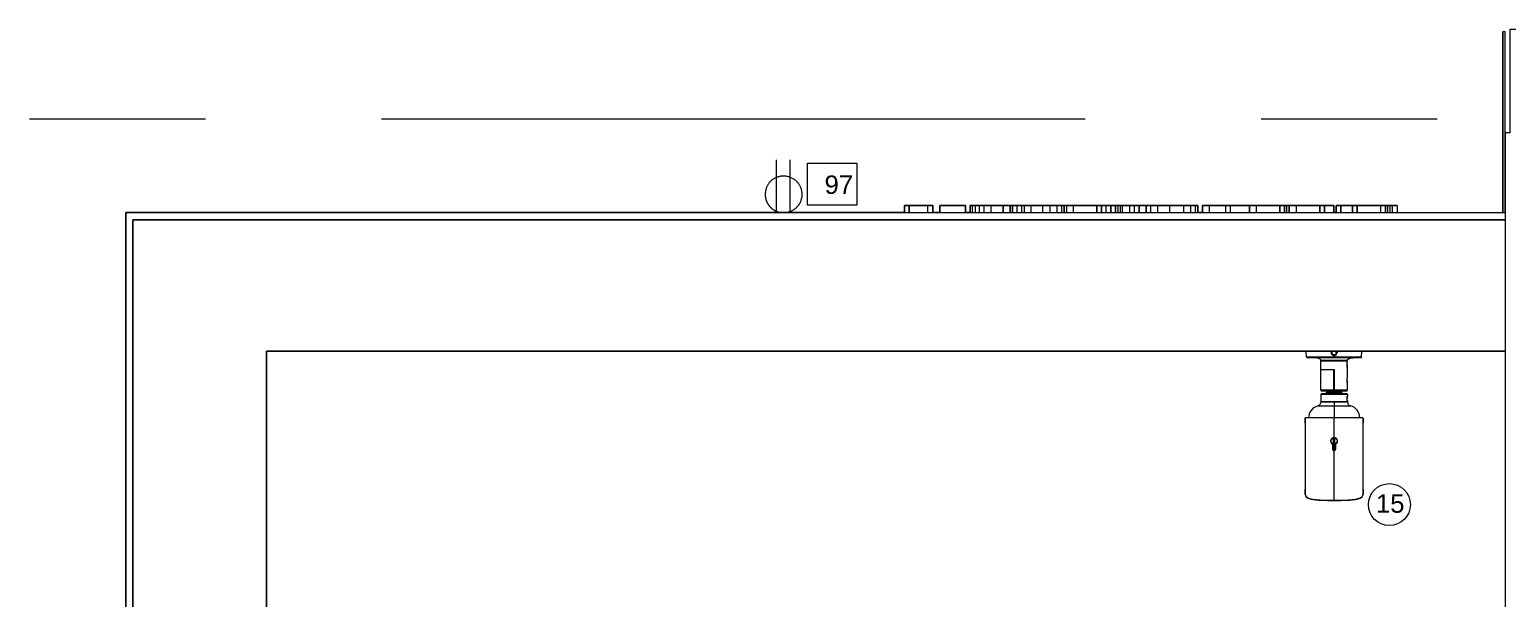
# Model space of a CAD drawing. Header units: inches. Extents: x 0.9 to 36.3, y 0.7 to 23.3.
# Drawn here: x 21.809 to 22.859, y 8.892 to 9.296 of the extents above; entities that cross this region are included whole.
import ezdxf

# ---------------------------------------------------------------- set-up
doc = ezdxf.new("R2010")
doc.units = ezdxf.units.IN
for name, color, linetype, lineweight in [('CCTV', 253, 'Continuous', 0), ('Numbering CCTV', 253, 'Continuous', 0), ('Numbering receptecles', 170, 'Continuous', 0), ('Receptacles', 170, 'Continuous', 0)]:
    doc.layers.add(name, color=color, linetype=linetype, lineweight=lineweight)
doc.layers.add('PDF_Geometry', color=7, linetype='Continuous', lineweight=9, true_color=0x777777)
doc.styles.get("Standard").update_dxf_attribs({"font": 'arial.ttf'})

msp = doc.modelspace()

# ---------------------------------------------------------------- linework, layer by layer
at = {"layer": 'CCTV', "linetype": 'ByBlock'}
for p, q in [((22.7338, 9.0678), (22.7161, 9.0678)), ((22.7163, 9.0638), (22.7161, 9.0678)), ((22.7163, 9.068), (22.7555, 9.068)), ((22.7163, 9.0638), (22.7555, 9.0638)), ((22.7167, 9.0634), (22.7456, 9.0634)), ((22.7219, 9.0634), (22.7221, 9.0634)), ((22.722, 9.0634), (22.722, 9.0634)), ((22.7221, 9.0634), (22.7223, 9.0634)), ((22.7223, 9.0634), (22.7227, 9.0634)), ((22.7226, 9.0634), (22.7226, 9.0634)), ((22.7227, 9.0634), (22.7232, 9.0634)), ((22.7235, 9.0634), (22.7235, 9.0634)), ((22.7245, 9.0634), (22.7245, 9.0634)), ((22.7255, 9.0634), (22.7254, 9.0634)), ((22.7454, 9.0613), (22.7265, 9.0613)), ((22.7266, 9.0612), (22.7452, 9.0612)), ((22.7273, 9.0611), (22.7266, 9.0612)), ((22.7266, 9.0611), (22.7452, 9.0611)), ((22.7338, 9.068), (22.7338, 9.0668)), ((22.7342, 9.068), (22.7342, 9.0668)), ((22.7344, 9.068), (22.7344, 9.0668)), ((22.735, 9.0656), (22.7368, 9.0656)), ((22.7374, 9.0668), (22.7374, 9.068)), ((22.7376, 9.0668), (22.7376, 9.068)), ((22.738, 9.068), (22.738, 9.0668)), ((22.7557, 9.0678), (22.738, 9.0678)), ((22.7445, 9.0611), (22.7452, 9.0612)), ((22.7551, 9.0635), (22.7456, 9.0634)), ((22.7478, 9.0634), (22.7475, 9.0634)), ((22.7478, 9.0634), (22.7481, 9.0634)), ((22.7481, 9.0634), (22.7486, 9.0634)), ((22.7486, 9.0634), (22.7492, 9.0634)), ((22.7492, 9.0634), (22.7496, 9.0634)), ((22.7496, 9.0634), (22.7498, 9.0634)), ((22.7555, 9.0638), (22.7557, 9.0678)), ((22.7453, 9.061), (22.7265, 9.061)), ((22.7265, 9.0549), (22.7265, 9.061)), ((22.7265, 9.0549), (22.736, 9.0549)), ((22.7355, 9.0546), (22.7265, 9.0546)), ((22.7265, 9.0404), (22.7265, 9.0546)), ((22.7266, 9.0548), (22.7359, 9.0548)), ((22.7355, 9.0547), (22.7266, 9.0547)), ((22.7359, 9.0547), (22.7277, 9.0547)), ((22.7277, 9.0547), (22.7277, 9.0547)), ((22.7359, 9.0543), (22.7358, 9.0543)), ((22.7358, 9.0415), (22.7358, 9.0543)), ((22.7359, 9.0548), (22.7359, 9.0398)), ((22.7359, 9.0543), (22.7359, 9.0398)), ((22.736, 9.0549), (22.736, 9.0404)), ((22.7452, 9.0588), (22.7452, 9.0588)), ((22.7452, 9.0582), (22.7452, 9.0582)), ((22.7452, 9.0575), (22.7452, 9.0582)), ((22.7453, 9.057), (22.7452, 9.0576)), ((22.7453, 9.06), (22.7453, 9.061)), ((22.7453, 9.06), (22.7453, 9.0599)), ((22.7453, 9.0599), (22.7453, 9.0599)), ((22.7453, 9.0594), (22.7453, 9.0594)), ((22.7453, 9.0566), (22.7453, 9.057)), ((22.7453, 9.057), (22.7453, 9.057)), ((22.7453, 9.0564), (22.7453, 9.0566)), ((22.7454, 9.0564), (22.7453, 9.0564)), ((22.7453, 9.0564), (22.7453, 9.0564)), ((22.7453, 9.0564), (22.7453, 9.0564)), ((22.7453, 9.0564), (22.7453, 9.0564)), ((22.7454, 9.049), (22.7454, 9.0564)), ((22.7265, 9.0404), (22.7359, 9.0404)), ((22.7358, 9.0404), (22.7358, 9.0415)), ((22.7359, 9.0404), (22.7454, 9.0404)), ((22.7452, 9.0479), (22.7452, 9.0479)), ((22.7452, 9.0472), (22.7452, 9.0472)), ((22.7452, 9.0466), (22.7452, 9.0472)), ((22.7453, 9.046), (22.7452, 9.0466)), ((22.7453, 9.0484), (22.7453, 9.0485)), ((22.7453, 9.0456), (22.7453, 9.046)), ((22.7453, 9.046), (22.7453, 9.046)), ((22.7454, 9.0455), (22.7453, 9.0456)), ((22.7453, 9.0455), (22.7453, 9.0455)), ((22.7453, 9.049), (22.7453, 9.049)), ((22.7454, 9.049), (22.7453, 9.049)), ((22.7454, 9.0404), (22.7454, 9.0455)), ((22.7454, 9.0455), (22.7454, 9.0455)), ((22.7454, 9.0455), (22.7454, 9.0455)), ((22.7454, 9.0455), (22.7454, 9.0455)), ((22.7454, 9.0372), (22.7265, 9.0372)), ((22.7265, 9.0372), (22.7265, 9.0321)), ((22.7265, 9.0321), (22.7454, 9.0321)), ((22.7265, 9.0319), (22.7454, 9.0319)), ((22.7452, 9.032), (22.7266, 9.032)), ((22.7266, 9.032), (22.7452, 9.032)), ((22.745, 9.0376), (22.7269, 9.0376)), ((22.7273, 9.0397), (22.7358, 9.0397)), ((22.7307, 9.0397), (22.7307, 9.0387)), ((22.7307, 9.0387), (22.7412, 9.0388)), ((22.7307, 9.0387), (22.7307, 9.0387)), ((22.7359, 9.0319), (22.7359, 9.0207)), ((22.736, 9.0397), (22.7446, 9.0397)), ((22.7412, 9.0397), (22.7412, 9.0388)), ((22.7452, 9.035), (22.7452, 9.035)), ((22.7452, 9.0344), (22.7452, 9.0344)), ((22.7452, 9.0338), (22.7452, 9.0344)), ((22.7453, 9.0332), (22.7452, 9.0338)), ((22.7453, 9.036), (22.7454, 9.0361)), ((22.7453, 9.0329), (22.7453, 9.0332)), ((22.7453, 9.0332), (22.7453, 9.0332)), ((22.7453, 9.0329), (22.7453, 9.0329)), ((22.7454, 9.0327), (22.7453, 9.0329)), ((22.7454, 9.0372), (22.7454, 9.0361)), ((22.7454, 9.0361), (22.7454, 9.0361)), ((22.7454, 9.0361), (22.7454, 9.0361)), ((22.7454, 9.0361), (22.7454, 9.0361)), ((22.7454, 9.0361), (22.7454, 9.0361)), ((22.7454, 9.0327), (22.7454, 9.0327)), ((22.7454, 9.0327), (22.7454, 9.0321)), ((22.7454, 9.0327), (22.7454, 9.0327)), ((22.7454, 9.0327), (22.7454, 9.0327)), ((22.7454, 9.0327), (22.7454, 9.0327)), ((22.7155, 8.9658), (22.7155, 9.0205)), ((22.7564, 9.0205), (22.7155, 9.0205)), ((22.7562, 9.0207), (22.7157, 9.0206)), ((22.7359, 9.0065), (22.7359, 9.0207)), ((22.7564, 9.0205), (22.7564, 8.9658)), ((22.7153, 9.0169), (22.7153, 8.9697)), ((22.7153, 9.0169), (22.7153, 9.0169)), ((22.7153, 9.0169), (22.7153, 9.0169)), ((22.7153, 9.0169), (22.7153, 9.0169)), ((22.7566, 9.0169), (22.7566, 9.0169)), ((22.7566, 9.0169), (22.7566, 9.0169)), ((22.7566, 8.9697), (22.7566, 9.0169)), ((22.7566, 9.0169), (22.7566, 9.0169)), ((22.7348, 9.0019), (22.7348, 8.9984)), ((22.7351, 9.0018), (22.7351, 8.9977)), ((22.7354, 9.0017), (22.7354, 8.9974)), ((22.7355, 8.9974), (22.7355, 9.0017)), ((22.7356, 9.0019), (22.7356, 9.0062)), ((22.7356, 9.0062), (22.7363, 9.0062)), ((22.7363, 9.0019), (22.7356, 9.0019)), ((22.7359, 8.9973), (22.7359, 9.0017)), ((22.7363, 9.0062), (22.7363, 9.0019)), ((22.7364, 9.0017), (22.7364, 8.9974)), ((22.7365, 8.9974), (22.7365, 9.0017)), ((22.7368, 8.9977), (22.7368, 9.0018)), ((22.7371, 8.9984), (22.7371, 9.0019)), ((22.736, 8.9619), (22.7359, 8.9973)), ((22.7153, 8.9697), (22.7153, 8.9697)), ((22.7153, 8.9697), (22.7153, 8.9697)), ((22.7153, 8.9681), (22.7153, 8.9682)), ((22.7566, 8.9697), (22.7566, 8.9697)), ((22.7566, 8.9697), (22.7566, 8.9697)), ((22.7566, 8.9682), (22.7566, 8.9681)), ((22.7154, 8.9662), (22.7155, 8.9658)), ((22.7155, 8.9658), (22.7154, 8.9662)), ((22.7154, 8.9662), (22.7154, 8.9662)), ((22.7155, 8.9658), (22.7155, 8.9658)), ((22.7565, 8.9662), (22.7564, 8.9658)), ((22.7565, 8.9662), (22.7564, 8.9658)), ((22.7564, 8.9658), (22.7564, 8.9658)), ((22.7565, 8.9662), (22.7565, 8.9662))]:
    msp.add_line(p, q, dxfattribs=at)
for points in [[(22.7232, 9.0634), (22.7237, 9.0634), (22.7239, 9.0634), (22.7242, 9.0634), (22.7245, 9.0634), (22.7249, 9.0634), (22.7252, 9.0634), (22.7254, 9.0634), (22.7256, 9.0634), (22.7258, 9.0634), (22.7259, 9.0634), (22.7261, 9.0634), (22.7261, 9.0634), (22.7262, 9.0634), (22.7262, 9.0634)], [(22.7456, 9.0634), (22.7456, 9.0634), (22.7456, 9.0634), (22.7457, 9.0634), (22.7458, 9.0634), (22.7459, 9.0634), (22.746, 9.0634), (22.7462, 9.0634), (22.7463, 9.0634), (22.7466, 9.0634), (22.7468, 9.0634), (22.7471, 9.0634), (22.7475, 9.0634)], [(22.7498, 9.0634), (22.75, 9.0634), (22.75, 9.0634), (22.75, 9.0634), (22.75, 9.0634)], [(22.7452, 9.0582), (22.7452, 9.0588), (22.7453, 9.0594), (22.7453, 9.0598), (22.7453, 9.0599)], [(22.7452, 9.0472), (22.7452, 9.0479), (22.7453, 9.0484), (22.7453, 9.0488), (22.7453, 9.049)], [(22.7452, 9.0344), (22.7452, 9.035), (22.7453, 9.0356), (22.7453, 9.036)], [(22.7155, 8.9658), (22.7159, 8.9648), (22.7174, 8.9636), (22.7196, 8.9629), (22.721, 8.9626), (22.7249, 8.9622), (22.7312, 8.9619), (22.736, 8.9619)], [(22.736, 8.9619), (22.7407, 8.9619), (22.747, 8.9622), (22.7509, 8.9626), (22.7523, 8.9629), (22.7545, 8.9636), (22.756, 8.9648), (22.7564, 8.9658)]]:
    msp.add_lwpolyline(points, dxfattribs=at)
msp.add_circle((22.7359, 9.0041), 0.00222, dxfattribs=at)
for centre, radius, start, end in [((22.7163, 9.0678), 0.000189, 90.0211, 183.0211), ((22.7167, 9.0638), 0.000377, 183.0301, 269.76), ((22.7218, 9.0636), 0.000187, 269.6601, 272.8541), ((22.7226, 8.83), 0.2334, 89.9868, 90.1332), ((22.7226, 8.6628), 0.4007, 89.8722, 89.9981), ((22.7232, 8.882), 0.1815, 89.5785, 89.8948), ((22.7258, 9.0586), 0.00486, 86.1961, 86.456), ((22.7263, 9.0636), 0.000189, 227.053, 268.562), ((22.7266, 9.0613), 0.000113, 183.4367, 266.6866), ((22.7266, 9.061), 0.000113, 90.0211, 180.0211), ((22.7359, 9.0668), 0.00207, 180.0211, 0.0211), ((22.7359, 9.0668), 0.00188, 180.029, 181.5116), ((22.7359, 9.0668), 0.0017, 180.0211, 0.0211), ((22.7359, 9.0668), 0.00188, 358.525, 0.0097), ((22.7452, 9.0613), 0.000113, 273.3553, 356.6055), ((22.7452, 9.061), 0.000113, 0.0211, 90.0211), ((22.7455, 9.0636), 0.000189, 271.4801, 312.9891), ((22.7501, 9.0636), 0.000187, 267.1854, 270.382), ((22.7551, 9.0638), 0.000377, 270.2822, 357.0121), ((22.7555, 9.0678), 0.000189, 357.0211, 90.0211), ((22.7266, 9.0549), 0.000113, 179.9737, 270.0379), ((22.7266, 9.0546), 0.000113, 90.0385, 179.9733), ((22.7276, 9.0546), 0.000189, 45.0211, 90.0211), ((22.7355, 9.0543), 0.000377, 0.0209, 90.0211), ((22.7439, 9.0602), 0.00153, 348.4132, 348.6356), ((22.7273, 9.0404), 0.000754, 180.021, 270.0167), ((22.7446, 9.0404), 0.000754, 270.0162, 0.0214), ((22.7269, 9.0372), 0.000377, 90.0211, 180.0211), ((22.7266, 9.0321), 0.000113, 180.0211, 270.0211), ((22.7266, 9.0318), 0.000113, 90.0349, 177.8504), ((22.7295, 9.0387), 0.00113, 270.0227, 0.0211), ((22.7358, 9.0398), 0.000113, 270.0211, 0.0214), ((22.736, 9.0398), 0.000113, 180.0213, 270.0212), ((22.7423, 9.0388), 0.00113, 180.0211, 270.0195), ((22.745, 9.0372), 0.000377, 0.0211, 90.0211), ((22.7547, 9.0344), 0.00947, 170.2615, 176.2133), ((22.7544, 9.0344), 0.00915, 176.3044, 180.0146), ((22.7452, 9.0321), 0.000113, 270.0211, 0.0211), ((22.7452, 9.0319), 0.000113, 2.184, 90.0094), ((22.7551, 9.0343), 0.0099, 169.5749, 170.3174), ((22.7556, 9.0346), 0.0104, 189.7575, 190.4505), ((22.7157, 9.0205), 0.000188, 90.0603, 180.0603), ((22.7157, 9.0205), 0.000188, 90.0258, 138.0687), ((22.7159, 9.0203), 0.000445, 159.9772, 161.2988), ((22.7263, 9.0206), 0.00856, 104.2373, 180.0211), ((22.7456, 9.0207), 0.00856, 0.0211, 75.8049), ((22.7562, 9.0205), 0.000188, 359.9818, 89.9818), ((22.7562, 9.0205), 0.000188, 40.1525, 90.0163), ((22.7391, 9.0185), 0.0175, 3.5574, 3.7931), ((22.7816, 9.0169), 0.0663, 179.155, 179.9715), ((22.6917, 9.0169), 0.0649, 0.059, 0.9139), ((22.7337, 9.0045), 0.000151, 100.3142, 239.7279), ((22.7336, 9.0041), 0.000151, 108.3142, 247.7279), ((22.7337, 9.0038), 0.000151, 116.3142, 255.7279), ((22.7338, 9.0048), 0.000151, 92.3142, 231.7279), ((22.7359, 9.0041), 0.00236, 173.4625, 174.5797), ((22.7359, 9.0041), 0.00236, 181.4625, 182.5797), ((22.7359, 9.0041), 0.00236, 189.4625, 190.5797), ((22.7337, 9.0035), 0.000151, 124.3142, 263.7279), ((22.7339, 9.0051), 0.000151, 84.3142, 223.7279), ((22.7359, 9.0041), 0.00236, 165.4625, 166.5797), ((22.7359, 9.0041), 0.00236, 197.4625, 198.5797), ((22.7338, 9.0032), 0.000151, 132.3142, 271.7279), ((22.7359, 9.0041), 0.00236, 157.4625, 158.5797), ((22.734, 9.0029), 0.000151, 140.3142, 279.7279), ((22.7359, 9.0041), 0.00236, 205.4625, 206.5797), ((22.734, 9.0053), 0.000151, 76.3142, 215.7279), ((22.7359, 9.0041), 0.00236, 149.4625, 150.5797), ((22.7359, 9.0041), 0.00236, 213.4625, 214.5797), ((22.7341, 9.0026), 0.000151, 148.3142, 287.7279), ((22.7342, 9.0056), 0.000151, 68.3142, 207.7279), ((22.7359, 9.0041), 0.00236, 141.4625, 142.5797), ((22.7343, 9.0024), 0.000151, 156.3142, 295.7279), ((22.7359, 9.0041), 0.00236, 221.4625, 222.5797), ((22.7345, 9.0058), 0.000151, 60.3142, 199.7279), ((22.7359, 9.0041), 0.00236, 133.4625, 134.5797), ((22.7359, 9.0041), 0.00236, 229.4625, 230.5797), ((22.7346, 9.0022), 0.000151, 164.3142, 303.7279), ((22.7359, 9.0041), 0.00236, 125.4625, 126.5797), ((22.7347, 9.006), 0.000151, 52.3142, 191.7279), ((22.7359, 9.0041), 0.00236, 237.4625, 238.5797), ((22.7349, 9.002), 0.000151, 172.3142, 311.7279), ((22.7359, 9.0041), 0.00236, 117.4625, 118.5797), ((22.7359, 8.9984), 0.00113, 180.0211, 0.0211), ((22.735, 9.0062), 0.000151, 44.3142, 183.7279), ((22.7359, 9.0041), 0.00236, 245.4625, 246.5797), ((22.7352, 9.0019), 0.000151, 180.3142, 319.7279), ((22.7359, 9.0041), 0.00236, 109.4625, 110.5797), ((22.7353, 9.0063), 0.000151, 36.3142, 175.7279), ((22.7359, 9.0041), 0.00236, 253.4625, 254.5797), ((22.7355, 9.0018), 0.000151, 188.3142, 327.7279), ((22.7359, 9.0041), 0.00236, 101.4625, 102.5797), ((22.7356, 9.0063), 0.000151, 28.3142, 167.7279), ((22.7359, 9.0041), 0.00236, 261.4625, 262.5797), ((22.7358, 9.0018), 0.000151, 196.3142, 335.7279), ((22.7359, 9.0064), 0.000151, 20.3142, 159.7279), ((22.7359, 9.0041), 0.00236, 93.4625, 94.5797), ((22.7359, 9.0041), 0.00236, 269.4625, 270.5797), ((22.7361, 9.0018), 0.000151, 204.3142, 343.7279), ((22.7363, 9.0063), 0.000151, 12.3142, 151.7279), ((22.7359, 9.0041), 0.00236, 85.4625, 86.5797), ((22.7364, 9.0018), 0.000151, 212.3142, 351.7279), ((22.7359, 9.0041), 0.00236, 277.4625, 278.5797), ((22.7359, 9.0041), 0.00236, 77.4625, 78.5797), ((22.7366, 9.0063), 0.000151, 4.3142, 143.7279), ((22.7367, 9.0019), 0.000151, 220.3142, 359.7279), ((22.7359, 9.0041), 0.00236, 285.4625, 286.5797), ((22.7359, 9.0041), 0.00236, 69.4625, 70.5797), ((22.7369, 9.0062), 0.000151, 356.3142, 135.7279), ((22.737, 9.002), 0.000151, 228.3142, 7.7279), ((22.7359, 9.0041), 0.00236, 293.4625, 294.5797), ((22.7359, 9.0041), 0.00236, 61.4625, 62.5797), ((22.7372, 9.006), 0.000151, 348.3142, 127.7279), ((22.7373, 9.0022), 0.000151, 236.3142, 15.7279), ((22.7359, 9.0041), 0.00236, 301.4625, 302.5797), ((22.7359, 9.0041), 0.00236, 53.4625, 54.5797), ((22.7374, 9.0058), 0.000151, 340.3142, 119.7279), ((22.7359, 9.0041), 0.00236, 309.4625, 310.5797), ((22.7375, 9.0024), 0.000151, 244.3142, 23.7279), ((22.7359, 9.0041), 0.00236, 45.4625, 46.5797), ((22.7377, 9.0056), 0.000151, 332.3142, 111.7279), ((22.7378, 9.0026), 0.000151, 252.3142, 31.7279), ((22.7359, 9.0041), 0.00236, 317.4625, 318.5797), ((22.7359, 9.0041), 0.00236, 37.4625, 38.5797), ((22.7379, 9.0053), 0.000151, 324.3142, 103.7279), ((22.7379, 9.0029), 0.000151, 260.3142, 39.7279), ((22.7359, 9.0041), 0.00236, 325.4625, 326.5797), ((22.7359, 9.0041), 0.00236, 29.4625, 30.5797), ((22.738, 9.0051), 0.000151, 316.3142, 95.7279), ((22.7359, 9.0041), 0.00236, 21.4625, 22.5797), ((22.7381, 9.0048), 0.000151, 308.3142, 87.7279), ((22.7381, 9.0032), 0.000151, 268.3142, 47.7279), ((22.7359, 9.0041), 0.00236, 333.4625, 334.5797), ((22.7359, 9.0041), 0.00236, 13.4625, 14.5797), ((22.7382, 9.0045), 0.000151, 300.3142, 79.7279), ((22.7382, 9.0035), 0.000151, 276.3142, 55.7279), ((22.7359, 9.0041), 0.00236, 341.4625, 342.5797), ((22.7359, 9.0041), 0.00236, 5.4625, 6.5797), ((22.7382, 9.0041), 0.000151, 292.3142, 71.7279), ((22.7359, 9.0041), 0.00236, 357.4625, 358.5797), ((22.7382, 9.0038), 0.000151, 284.3142, 63.7279), ((22.7359, 9.0041), 0.00236, 349.4625, 350.5797), ((22.7763, 8.9697), 0.061, 179.9773, 181.4174), ((22.6925, 8.9697), 0.0641, 358.6598, 0.0288), ((22.7167, 8.9665), 0.00132, 190.914, 191.9024), ((22.7182, 8.9664), 0.00275, 191.9391, 192.7171), ((22.7182, 8.9664), 0.00269, 192.714, 194.4166), ((22.7538, 8.9664), 0.00264, 342.8927, 347.3521), ((22.7537, 8.9664), 0.00273, 347.3348, 348.0964), ((22.7552, 8.9665), 0.00132, 348.1401, 349.1398)]:
    msp.add_arc(centre, radius, start, end, dxfattribs=at)
for points, knots in [([(22.7265, 9.0613), (22.7265, 9.0614), (22.7265, 9.0616), (22.7264, 9.0619), (22.7262, 9.0621), (22.726, 9.0624), (22.7256, 9.0626), (22.725, 9.0628), (22.7245, 9.063), (22.7236, 9.0631), (22.7225, 9.0633), (22.7211, 9.0634), (22.7197, 9.0634), (22.7182, 9.0634), (22.7172, 9.0634), (22.7167, 9.0634)], [0, 0, 0, 0, 0.031043, 0.058459, 0.083906, 0.108701, 0.159168, 0.212963, 0.270104, 0.330093, 0.456292, 0.587989, 0.723294, 0.860882, 1, 1, 1, 1]), ([(22.722, 9.0634), (22.722, 9.0634), (22.7219, 9.0634), (22.7218, 9.0634), (22.7218, 9.0634), (22.7218, 9.0634)], [0, 0, 0, 0, 0.712683, 0.907562, 1, 1, 1, 1]), ([(22.7218, 9.0634), (22.7218, 9.0634), (22.7218, 9.0634), (22.7218, 9.0634), (22.7218, 9.0634)], [0, 0, 0, 0, 0.623351, 1, 1, 1, 1]), ([(22.7218, 9.0634), (22.7218, 9.0634), (22.7218, 9.0634), (22.7218, 9.0634), (22.7218, 9.0634)], [0, 0, 0, 0, 0.217591, 1, 1, 1, 1]), ([(22.7218, 9.0634), (22.7219, 9.0634), (22.7222, 9.0634), (22.7229, 9.0634), (22.7238, 9.0634), (22.7248, 9.0633), (22.7254, 9.0633), (22.7258, 9.0633), (22.7261, 9.0633), (22.7262, 9.0634), (22.7262, 9.0634)], [0, 0, 0, 0, 0.063952, 0.177823, 0.499091, 0.669538, 0.820554, 0.935146, 0.974189, 1, 1, 1, 1]), ([(22.7254, 9.0634), (22.7254, 9.0634), (22.7251, 9.0634), (22.7248, 9.0634), (22.7245, 9.0634)], [0, 0, 0, 0, 0.22824, 1, 1, 1, 1]), ([(22.7261, 9.0634), (22.726, 9.0634), (22.7258, 9.0634), (22.7256, 9.0634), (22.7255, 9.0634)], [0, 0, 0, 0, 0.195328, 1, 1, 1, 1]), ([(22.7263, 9.0634), (22.7263, 9.0634), (22.7262, 9.0634), (22.7261, 9.0634), (22.7261, 9.0634)], [0, 0, 0, 0, 0.381849, 1, 1, 1, 1]), ([(22.7262, 9.0634), (22.7263, 9.0634), (22.7263, 9.0634), (22.7263, 9.0634), (22.7263, 9.0634)], [0, 0, 0, 0, 0.747546, 1, 1, 1, 1]), ([(22.7263, 9.0634), (22.7263, 9.0634), (22.7263, 9.0634), (22.7263, 9.0634), (22.7263, 9.0634)], [0, 0, 0, 0, 0.283854, 1, 1, 1, 1]), ([(22.7338, 9.0668), (22.7338, 9.0668), (22.7339, 9.0668), (22.7339, 9.0668), (22.7339, 9.0668), (22.7339, 9.0668), (22.7339, 9.0668), (22.734, 9.0668), (22.734, 9.0668), (22.7341, 9.0668)], [0, 0, 0, 0, 0.019217, 0.074298, 0.169882, 0.30231, 0.464507, 0.64357, 1, 1, 1, 1]), ([(22.7348, 9.0654), (22.7346, 9.0655), (22.7342, 9.066), (22.7341, 9.0665), (22.7341, 9.0668)], [0, 0, 0, 0, 0.499419, 1, 1, 1, 1]), ([(22.7341, 9.0668), (22.7341, 9.0668), (22.7341, 9.0668), (22.7341, 9.0668), (22.7342, 9.0668), (22.7342, 9.0668), (22.7342, 9.0668), (22.7342, 9.0668), (22.7342, 9.0668), (22.7342, 9.0668)], [0, 0, 0, 0, 0.377956, 0.555841, 0.712392, 0.838144, 0.928363, 0.980929, 1, 1, 1, 1]), ([(22.7342, 9.0668), (22.7342, 9.0668), (22.7342, 9.0668), (22.7342, 9.0668), (22.7343, 9.0668), (22.7343, 9.0668), (22.7343, 9.0668), (22.7343, 9.0668), (22.7344, 9.0668), (22.7344, 9.0668)], [0, 0, 0, 0, 0.019377, 0.072954, 0.164671, 0.291884, 0.449279, 0.626904, 1, 1, 1, 1]), ([(22.735, 9.0656), (22.7349, 9.0657), (22.7347, 9.0658), (22.7346, 9.0661), (22.7344, 9.0665), (22.7344, 9.0667), (22.7344, 9.0668)], [0, 0, 0, 0, 0.250077, 0.50015, 0.750157, 1, 1, 1, 1]), ([(22.7371, 9.0654), (22.7369, 9.0652), (22.7365, 9.065), (22.7359, 9.0649), (22.7353, 9.065), (22.7349, 9.0652), (22.7348, 9.0654)], [0, 0, 0, 0, 0.250162, 0.500007, 0.749854, 1, 1, 1, 1]), ([(22.735, 9.0656), (22.735, 9.0656), (22.735, 9.0655), (22.7349, 9.0655), (22.7349, 9.0655)], [0, 0, 0, 0, 0.643731, 1, 1, 1, 1]), ([(22.7349, 9.0655), (22.7349, 9.0655), (22.7349, 9.0655), (22.7349, 9.0655), (22.7349, 9.0655)], [0, 0, 0, 0, 0.753197, 1, 1, 1, 1]), ([(22.7368, 9.0656), (22.7367, 9.0655), (22.7364, 9.0653), (22.7359, 9.0653), (22.7354, 9.0653), (22.7351, 9.0655), (22.735, 9.0656)], [0, 0, 0, 0, 0.252181, 0.500022, 0.747876, 1, 1, 1, 1]), ([(22.7374, 9.0668), (22.7374, 9.0666), (22.7373, 9.0661), (22.737, 9.0658), (22.7368, 9.0656)], [0, 0, 0, 0, 0.499226, 1, 1, 1, 1]), ([(22.7368, 9.0656), (22.7368, 9.0656), (22.7369, 9.0655), (22.7369, 9.0655), (22.7369, 9.0655)], [0, 0, 0, 0, 0.675258, 1, 1, 1, 1]), ([(22.7369, 9.0655), (22.7369, 9.0655), (22.7369, 9.0655), (22.7369, 9.0655), (22.7369, 9.0655)], [0, 0, 0, 0, 0.74457, 1, 1, 1, 1]), ([(22.7378, 9.0668), (22.7378, 9.0665), (22.7376, 9.066), (22.7373, 9.0655), (22.7371, 9.0654)], [0, 0, 0, 0, 0.500625, 1, 1, 1, 1]), ([(22.7374, 9.0668), (22.7375, 9.0668), (22.7375, 9.0668), (22.7375, 9.0668), (22.7376, 9.0668), (22.7376, 9.0668), (22.7376, 9.0668), (22.7376, 9.0668), (22.7376, 9.0668), (22.7376, 9.0668)], [0, 0, 0, 0, 0.408529, 0.574776, 0.709499, 0.821333, 0.913324, 0.975308, 1, 1, 1, 1]), ([(22.7376, 9.0668), (22.7376, 9.0668), (22.7376, 9.0668), (22.7376, 9.0668), (22.7376, 9.0668), (22.7377, 9.0668), (22.7377, 9.0668), (22.7377, 9.0668), (22.7378, 9.0668), (22.7378, 9.0668)], [0, 0, 0, 0, 0.019071, 0.071637, 0.161856, 0.287608, 0.444159, 0.622044, 1, 1, 1, 1]), ([(22.7378, 9.0668), (22.7378, 9.0668), (22.7378, 9.0668), (22.7379, 9.0668), (22.7379, 9.0668), (22.738, 9.0668), (22.738, 9.0668), (22.738, 9.0668), (22.738, 9.0668), (22.738, 9.0668)], [0, 0, 0, 0, 0.35643, 0.535493, 0.69769, 0.830118, 0.925702, 0.980783, 1, 1, 1, 1]), ([(22.7454, 9.0613), (22.7454, 9.0614), (22.7454, 9.0616), (22.7455, 9.0619), (22.7456, 9.0621), (22.7459, 9.0624), (22.7463, 9.0626), (22.7468, 9.0628), (22.7474, 9.063), (22.7482, 9.0632), (22.7494, 9.0633), (22.7507, 9.0634), (22.7522, 9.0634), (22.7536, 9.0634), (22.7546, 9.0634), (22.7551, 9.0635)], [0, 0, 0, 0, 0.031047, 0.058469, 0.083921, 0.108718, 0.159185, 0.212975, 0.27011, 0.330095, 0.456287, 0.587981, 0.723285, 0.860877, 1, 1, 1, 1]), ([(22.7478, 9.0634), (22.7476, 9.0634), (22.7473, 9.0634), (22.7469, 9.0634), (22.7465, 9.0634), (22.7463, 9.0634), (22.7461, 9.0634), (22.7459, 9.0634), (22.7458, 9.0634), (22.7457, 9.0634), (22.7457, 9.0634), (22.7456, 9.0634), (22.7456, 9.0634), (22.7455, 9.0634), (22.7455, 9.0634)], [0, 0, 0, 0, 0.195644, 0.383042, 0.555658, 0.706858, 0.772491, 0.830705, 0.880953, 0.922708, 0.955634, 0.979694, 0.994666, 1, 1, 1, 1]), ([(22.7455, 9.0634), (22.7455, 9.0634), (22.7456, 9.0634), (22.7456, 9.0634), (22.7456, 9.0634), (22.7456, 9.0634)], [0, 0, 0, 0, 0.234882, 0.561752, 1, 1, 1, 1]), ([(22.7456, 9.0634), (22.7456, 9.0634), (22.7457, 9.0634), (22.746, 9.0633), (22.7464, 9.0633), (22.7471, 9.0634), (22.7475, 9.0634), (22.7478, 9.0634)], [0, 0, 0, 0, 0.050246, 0.1273, 0.355274, 0.657213, 1, 1, 1, 1]), ([(22.7501, 9.0634), (22.7501, 9.0634), (22.75, 9.0634), (22.75, 9.0634), (22.75, 9.0634), (22.75, 9.0634), (22.75, 9.0634), (22.7499, 9.0634), (22.7499, 9.0634), (22.7498, 9.0634), (22.7497, 9.0634), (22.7495, 9.0634), (22.7493, 9.0634), (22.749, 9.0634), (22.7486, 9.0634), (22.7482, 9.0634), (22.7479, 9.0634), (22.7478, 9.0634)], [0, 0, 0, 0, 0.001083, 0.004677, 0.010748, 0.019252, 0.030141, 0.043367, 0.076642, 0.118695, 0.16913, 0.227539, 0.293447, 0.445094, 0.617931, 0.805158, 1, 1, 1, 1]), ([(22.7478, 9.0634), (22.7483, 9.0634), (22.7489, 9.0634), (22.7497, 9.0634), (22.7499, 9.0634), (22.75, 9.0634)], [0, 0, 0, 0, 0.648972, 0.876968, 1, 1, 1, 1]), ([(22.75, 9.0634), (22.75, 9.0634), (22.75, 9.0634), (22.7501, 9.0634), (22.7501, 9.0634)], [0, 0, 0, 0, 0.510054, 1, 1, 1, 1]), ([(22.7355, 9.0546), (22.7355, 9.0546), (22.7355, 9.0546), (22.7355, 9.0546), (22.7355, 9.0547), (22.7355, 9.0547), (22.7355, 9.0547), (22.7355, 9.0547), (22.7355, 9.0547), (22.7355, 9.0547)], [0, 0, 0, 0, 0.381694, 0.554211, 0.705338, 0.829431, 0.921948, 0.979181, 1, 1, 1, 1]), ([(22.7358, 9.0543), (22.7358, 9.0544), (22.7358, 9.0544), (22.7357, 9.0545), (22.7356, 9.0546), (22.7356, 9.0546), (22.7355, 9.0546)], [0, 0, 0, 0, 0.250016, 0.500028, 0.750035, 1, 1, 1, 1]), ([(22.736, 9.0549), (22.736, 9.0549), (22.736, 9.0549), (22.736, 9.0548), (22.736, 9.0548), (22.736, 9.0548), (22.7359, 9.0548), (22.7359, 9.0548), (22.7359, 9.0548), (22.7359, 9.0548), (22.7359, 9.0548), (22.7359, 9.0548), (22.7359, 9.0548)], [0, 0, 0, 0, 0.333634, 0.493974, 0.64506, 0.781451, 0.84162, 0.894676, 0.938748, 0.971951, 0.992756, 1, 1, 1, 1]), ([(22.7452, 9.0582), (22.7452, 9.0584), (22.7452, 9.0588), (22.7452, 9.0593), (22.7453, 9.0597), (22.7453, 9.0599), (22.7453, 9.0599)], [0, 0, 0, 0, 0.356849, 0.666708, 0.89065, 1, 1, 1, 1]), ([(22.7452, 9.0582), (22.7452, 9.0581), (22.7452, 9.0579), (22.7452, 9.0575), (22.7452, 9.0573), (22.7453, 9.0569), (22.7453, 9.0567), (22.7453, 9.0565), (22.7453, 9.0564)], [0, 0, 0, 0, 0.181707, 0.357092, 0.520994, 0.66706, 0.89078, 1, 1, 1, 1]), ([(22.7453, 9.0599), (22.7453, 9.0599), (22.7453, 9.06), (22.7453, 9.06), (22.7453, 9.06)], [0, 0, 0, 0, 0.369358, 1, 1, 1, 1]), ([(22.7453, 9.0564), (22.7453, 9.0564), (22.7453, 9.0564), (22.7454, 9.0564), (22.7454, 9.0564)], [0, 0, 0, 0, 0.399191, 1, 1, 1, 1]), ([(22.7358, 9.0397), (22.7358, 9.0397), (22.7358, 9.0397), (22.7358, 9.0397), (22.7358, 9.0397), (22.7358, 9.0397), (22.7358, 9.0397), (22.7358, 9.0397), (22.7358, 9.0398), (22.7358, 9.0398), (22.7358, 9.0398), (22.7358, 9.0399), (22.7358, 9.0399), (22.7358, 9.04), (22.7358, 9.0402), (22.7358, 9.0403), (22.7358, 9.0404), (22.7358, 9.0404)], [0, 0, 0, 0, 0.001211, 0.004824, 0.010829, 0.019214, 0.029964, 0.043058, 0.076115, 0.118071, 0.168524, 0.226977, 0.292884, 0.444426, 0.617298, 0.804923, 1, 1, 1, 1]), ([(22.736, 9.0404), (22.736, 9.0404), (22.736, 9.0403), (22.736, 9.0402), (22.736, 9.04), (22.736, 9.0399), (22.736, 9.0399), (22.736, 9.0398), (22.736, 9.0398), (22.736, 9.0398), (22.736, 9.0397), (22.736, 9.0397), (22.736, 9.0397), (22.736, 9.0397), (22.736, 9.0397), (22.736, 9.0397), (22.736, 9.0397), (22.736, 9.0397)], [0, 0, 0, 0, 0.195031, 0.382715, 0.555562, 0.707111, 0.773007, 0.831468, 0.88192, 0.923867, 0.956937, 0.970029, 0.980777, 0.989163, 0.995173, 0.998789, 1, 1, 1, 1]), ([(22.7452, 9.0472), (22.7452, 9.0475), (22.7452, 9.0479), (22.7452, 9.0484), (22.7453, 9.0488), (22.7453, 9.049), (22.7454, 9.049)], [0, 0, 0, 0, 0.362731, 0.675684, 0.898012, 1, 1, 1, 1]), ([(22.7452, 9.0472), (22.7452, 9.0471), (22.7452, 9.0469), (22.7452, 9.0466), (22.7452, 9.0463), (22.7453, 9.046), (22.7453, 9.0457), (22.7453, 9.0455), (22.7454, 9.0455)], [0, 0, 0, 0, 0.180756, 0.355289, 0.518546, 0.66425, 0.888408, 1, 1, 1, 1]), ([(22.7454, 9.049), (22.7454, 9.049), (22.7454, 9.049), (22.7454, 9.049), (22.7454, 9.049)], [0, 0, 0, 0, 0.3695, 1, 1, 1, 1]), ([(22.7454, 9.0455), (22.7454, 9.0455), (22.7454, 9.0455), (22.7454, 9.0455), (22.7454, 9.0455)], [0, 0, 0, 0, 0.399911, 1, 1, 1, 1]), ([(22.7265, 9.0319), (22.7265, 9.0315), (22.7264, 9.0309), (22.7259, 9.03), (22.7251, 9.0293), (22.7245, 9.029), (22.7242, 9.0289)], [0, 0, 0, 0, 0.25011, 0.499979, 0.749911, 1, 1, 1, 1]), ([(22.7453, 9.0328), (22.7453, 9.0329), (22.7452, 9.0334), (22.7452, 9.034), (22.7452, 9.0344)], [0, 0, 0, 0, 0.16346, 1, 1, 1, 1]), ([(22.7454, 9.0319), (22.7454, 9.0315), (22.7455, 9.0309), (22.746, 9.03), (22.7468, 9.0293), (22.7474, 9.029), (22.7477, 9.0289)], [0, 0, 0, 0, 0.25011, 0.499979, 0.749911, 1, 1, 1, 1]), ([(22.7153, 9.0179), (22.7153, 9.0181), (22.7153, 9.0184), (22.7153, 9.0189), (22.7153, 9.0193), (22.7154, 9.0197), (22.7154, 9.02), (22.7154, 9.0202), (22.7154, 9.0203), (22.7154, 9.0204), (22.7154, 9.0204), (22.7155, 9.0205), (22.7155, 9.0205)], [0, 0, 0, 0, 0.207455, 0.399562, 0.571382, 0.718495, 0.837159, 0.924422, 0.955628, 0.978348, 0.992746, 1, 1, 1, 1]), ([(22.7153, 9.0169), (22.7153, 9.0173), (22.7153, 9.018), (22.7153, 9.019), (22.7154, 9.0197), (22.7154, 9.0201), (22.7154, 9.0203), (22.7154, 9.0204)], [0, 0, 0, 0, 0.329568, 0.624521, 0.854772, 0.938556, 1, 1, 1, 1]), ([(22.7154, 9.0204), (22.7154, 9.0204), (22.7154, 9.0204), (22.7154, 9.0204), (22.7155, 9.0205)], [0, 0, 0, 0, 0.268551, 1, 1, 1, 1]), ([(22.7155, 9.0205), (22.7155, 9.0205), (22.7155, 9.0205), (22.7155, 9.0205), (22.7155, 9.0206)], [0, 0, 0, 0, 0.207703, 1, 1, 1, 1]), ([(22.7155, 9.0206), (22.7155, 9.0206), (22.7156, 9.0206), (22.7156, 9.0206), (22.7157, 9.0206)], [0, 0, 0, 0, 0.441295, 1, 1, 1, 1]), ([(22.7359, 9.0289), (22.7351, 9.0289), (22.7336, 9.0289), (22.7313, 9.0289), (22.7296, 9.0289), (22.7283, 9.0289), (22.7275, 9.0289), (22.7267, 9.0289), (22.7261, 9.0289), (22.7255, 9.0289), (22.725, 9.0289), (22.7247, 9.0289), (22.7245, 9.0289), (22.7244, 9.0289), (22.7243, 9.0289), (22.7242, 9.0289), (22.7242, 9.0289), (22.7242, 9.0289), (22.7242, 9.0289)], [0, 0, 0, 0, 0.206533, 0.399317, 0.57195, 0.649674, 0.720999, 0.785006, 0.840858, 0.888293, 0.927527, 0.958618, 0.971033, 0.981308, 0.989398, 0.995249, 0.998803, 1, 1, 1, 1]), ([(22.7477, 9.0289), (22.7477, 9.0289), (22.7477, 9.0289), (22.7477, 9.0289), (22.7477, 9.0289), (22.7477, 9.0289), (22.7476, 9.0289), (22.7476, 9.0289), (22.7475, 9.0289), (22.7474, 9.0289), (22.7472, 9.0289), (22.747, 9.0289), (22.7468, 9.0289), (22.7466, 9.0289), (22.7463, 9.0289), (22.7458, 9.0289), (22.7451, 9.0289), (22.7444, 9.0289), (22.7436, 9.0289), (22.7426, 9.0289), (22.7417, 9.0289), (22.7402, 9.0289), (22.7383, 9.0289), (22.7367, 9.0289), (22.7359, 9.0289)], [0, 0, 0, 0, 0.000301, 0.001197, 0.002683, 0.004751, 0.007393, 0.010602, 0.018692, 0.028967, 0.041382, 0.055898, 0.072473, 0.091076, 0.111707, 0.159142, 0.214994, 0.279001, 0.350326, 0.42805, 0.511613, 0.600683, 0.793467, 1, 1, 1, 1]), ([(22.7562, 9.0207), (22.7563, 9.0207), (22.7563, 9.0206), (22.7564, 9.0206), (22.7564, 9.0206)], [0, 0, 0, 0, 0.567595, 1, 1, 1, 1]), ([(22.7564, 9.0206), (22.7564, 9.0206), (22.7564, 9.0205), (22.7564, 9.0205), (22.7564, 9.0205)], [0, 0, 0, 0, 0.310706, 1, 1, 1, 1]), ([(22.7564, 9.0205), (22.7564, 9.0205), (22.7564, 9.0204), (22.7565, 9.0204), (22.7565, 9.0203)], [0, 0, 0, 0, 0.229035, 1, 1, 1, 1]), ([(22.7564, 9.0205), (22.7564, 9.0205), (22.7564, 9.0205), (22.7564, 9.0204), (22.7565, 9.0203), (22.7565, 9.0202), (22.7565, 9.02), (22.7565, 9.0198), (22.7565, 9.0197)], [0, 0, 0, 0, 0.025196, 0.076231, 0.157082, 0.2682, 0.578703, 1, 1, 1, 1]), ([(22.7565, 9.0203), (22.7565, 9.0203), (22.7565, 9.0201), (22.7565, 9.0197), (22.7566, 9.019), (22.7566, 9.018), (22.7566, 9.0173), (22.7566, 9.0169)], [0, 0, 0, 0, 0.064688, 0.150909, 0.38261, 0.675091, 1, 1, 1, 1]), ([(22.7565, 9.0196), (22.7565, 9.0194), (22.7566, 9.0188), (22.7566, 9.0182), (22.7566, 9.0179)], [0, 0, 0, 0, 0.45263, 1, 1, 1, 1]), ([(22.7154, 8.9662), (22.7154, 8.9663), (22.7154, 8.9665), (22.7154, 8.9669), (22.7153, 8.9676), (22.7153, 8.9686), (22.7153, 8.9693), (22.7153, 8.9697)], [0, 0, 0, 0, 0.061242, 0.145109, 0.375171, 0.670285, 1, 1, 1, 1]), ([(22.7154, 8.9669), (22.7154, 8.967), (22.7153, 8.9674), (22.7153, 8.9678), (22.7153, 8.9681)], [0, 0, 0, 0, 0.217239, 1, 1, 1, 1]), ([(22.7154, 8.9665), (22.7154, 8.9666), (22.7154, 8.9667), (22.7154, 8.9668), (22.7154, 8.9669)], [0, 0, 0, 0, 0.219658, 1, 1, 1, 1]), ([(22.7566, 8.9697), (22.7566, 8.9693), (22.7566, 8.9686), (22.7566, 8.9676), (22.7565, 8.9669), (22.7565, 8.9665), (22.7565, 8.9663), (22.7565, 8.9662)], [0, 0, 0, 0, 0.329676, 0.624769, 0.854843, 0.938729, 1, 1, 1, 1]), ([(22.7566, 8.9681), (22.7566, 8.968), (22.7566, 8.9676), (22.7566, 8.9672), (22.7565, 8.967)], [0, 0, 0, 0, 0.279998, 1, 1, 1, 1]), ([(22.7565, 8.967), (22.7565, 8.9669), (22.7565, 8.9668), (22.7565, 8.9666), (22.7565, 8.9665)], [0, 0, 0, 0, 0.280719, 1, 1, 1, 1]), ([(22.7154, 8.9662), (22.7154, 8.9663), (22.7154, 8.9663), (22.7154, 8.9664), (22.7154, 8.9665)], [0, 0, 0, 0, 0.193013, 1, 1, 1, 1]), ([(22.7156, 8.9657), (22.7156, 8.9656), (22.7157, 8.9653), (22.7161, 8.9646), (22.7168, 8.964), (22.7178, 8.9635), (22.7189, 8.9632), (22.7202, 8.9629), (22.7217, 8.9627), (22.723, 8.9625), (22.7242, 8.9624), (22.7253, 8.9623), (22.7268, 8.9622), (22.7286, 8.9622), (22.7305, 8.9621), (22.7329, 8.9621), (22.7347, 8.9621), (22.736, 8.9621)], [0, 0, 0, 0, 0.021763, 0.045513, 0.106268, 0.148141, 0.200098, 0.262267, 0.333115, 0.410206, 0.45033, 0.491185, 0.574399, 0.658801, 0.743802, 0.829099, 1, 1, 1, 1]), ([(22.736, 8.9621), (22.7372, 8.9621), (22.7396, 8.9621), (22.7426, 8.9621), (22.7449, 8.9622), (22.7467, 8.9623), (22.7484, 8.9625), (22.75, 8.9626), (22.7515, 8.9629), (22.7526, 8.9631), (22.7534, 8.9634), (22.7541, 8.9636), (22.7546, 8.9638), (22.7551, 8.9641), (22.7555, 8.9644), (22.7559, 8.9647), (22.7562, 8.9652), (22.7563, 8.9655), (22.7563, 8.9656)], [0, 0, 0, 0, 0.16895, 0.337337, 0.42085, 0.503288, 0.583665, 0.660468, 0.731538, 0.794467, 0.822316, 0.847639, 0.890831, 0.909132, 0.925542, 0.953902, 0.978104, 1, 1, 1, 1]), ([(22.7565, 8.9665), (22.7565, 8.9665), (22.7565, 8.9664), (22.7565, 8.9663), (22.7565, 8.9662)], [0, 0, 0, 0, 0.305351, 1, 1, 1, 1])]:
    msp.add_open_spline(points, degree=3, knots=knots, dxfattribs=at)
for points in [[(22.7155, 9.0206), (22.7155, 9.0205), (22.7155, 9.0205), (22.7155, 9.0205)], [(22.7564, 9.0205), (22.7564, 9.0205), (22.7564, 9.0206), (22.7564, 9.0206)]]:
    msp.add_open_spline(points, degree=3, dxfattribs=at)
at = {"layer": 'Numbering CCTV', "linetype": 'ByBlock', "ltscale": 0.001}
msp.add_circle((22.7752, 8.959), 0.0149, dxfattribs=at)
at = {"layer": 'Numbering receptecles', "linetype": 'ByBlock', "ltscale": 0.001}
msp.add_lwpolyline([(22.3618, 9.2014), (22.3968, 9.2014), (22.3968, 9.1716), (22.3618, 9.1716)], close=True, dxfattribs=at)
at = {"layer": 'PDF_Geometry', "linetype": 'ByBlock'}
for points in [[(21.8774, 8.3713), (21.8774, 9.1663), (22.8574, 9.1663), (22.8574, 9.2946), (22.8557, 9.2946), (22.8557, 9.1663), (22.8557, 9.2946), (22.8557, 9.1663)], [(22.9324, 7.5714), (22.9324, 9.223), (23.6524, 9.223), (23.6524, 9.1846), (23.7024, 9.1846), (23.7024, 9.223), (24.549, 9.223), (24.564, 9.223), (24.564, 9.2663), (24.564, 9.2963), (24.549, 9.2963), (22.8607, 9.2963), (22.8607, 9.2663), (22.8607, 9.223), (22.8574, 9.223), (22.8574, 7.628)], [(21.8091, 9.233), (21.9341, 9.233)], [(22.0591, 9.233), (22.5591, 9.233)], [(22.6841, 9.233), (22.8091, 9.233)], [(22.4308, 9.1663), (21.8824, 9.1663), (21.8774, 9.1663), (21.8774, 9.1646), (21.8774, 9.1613), (21.8774, 8.3713)], [(22.4474, 9.1663), (22.4474, 9.1713)], [(22.4558, 9.1663), (22.4508, 9.1663)], [(22.4774, 9.1663), (22.4741, 9.1663)], [(22.4791, 9.1663), (22.4791, 9.1713), (22.4808, 9.1713), (22.4841, 9.1713), (22.4874, 9.1713), (22.4924, 9.1713), (22.5008, 9.1713), (22.4908, 9.1713), (22.4874, 9.1713), (22.4841, 9.1713), (22.4824, 9.1713), (22.4808, 9.1713), (22.4808, 9.1663)], [(22.4841, 9.1663), (22.4841, 9.1713), (22.4858, 9.1713), (22.4874, 9.1713), (22.4924, 9.1713), (22.4974, 9.1713), (22.4924, 9.1713), (22.4874, 9.1713), (22.4841, 9.1713), (22.4824, 9.1713)], [(22.4874, 9.1663), (22.4874, 9.1713)], [(22.4924, 9.1663), (22.4924, 9.1713)], [(22.5108, 9.1663), (22.5108, 9.1713)], [(22.5141, 9.1663), (22.5141, 9.1713)], [(22.5158, 9.1713), (22.5158, 9.1663)], [(22.5208, 9.1663), (22.5208, 9.1713)], [(22.5291, 9.1663), (22.5291, 9.1713)], [(22.5341, 9.1663), (22.5341, 9.1713)], [(22.5391, 9.1663), (22.5391, 9.1713)], [(22.5424, 9.1663), (22.5424, 9.1713)], [(22.5441, 9.1663), (22.5441, 9.1713)], [(22.5457, 9.1713), (22.5457, 9.1663)], [(22.5507, 9.1663), (22.5507, 9.1713)], [(22.5741, 9.1663), (22.5741, 9.1713)], [(22.5807, 9.1713), (22.5807, 9.1663), (22.5807, 9.1713)], [(22.5824, 9.1663), (22.5824, 9.1713)], [(22.5841, 9.1663), (22.5841, 9.1713)], [(22.5857, 9.1663), (22.5857, 9.1713)], [(22.5891, 9.1713), (22.5907, 9.1713), (22.5891, 9.1713)], [(22.5907, 9.1663), (22.5907, 9.1713)], [(22.5941, 9.1663), (22.5941, 9.1713)], [(22.5974, 9.1663), (22.5974, 9.1713)], [(22.6057, 9.1663), (22.6057, 9.1713)], [(22.6107, 9.1663), (22.6107, 9.1713)], [(22.6191, 9.1663), (22.6191, 9.1713)], [(22.6291, 9.1663), (22.6291, 9.1713)], [(22.6341, 9.1663), (22.6341, 9.1713)], [(22.6374, 9.1663), (22.6374, 9.1713)], [(22.6391, 9.1713), (22.6391, 9.1663), (22.6391, 9.1713)], [(22.6424, 9.1663), (22.6391, 9.1663)], [(22.6457, 9.1713), (22.6424, 9.1713), (22.6457, 9.1713)], [(22.6424, 9.1663), (22.6424, 9.1713)], [(22.6424, 9.1663), (22.6424, 9.1713)], [(22.6741, 9.1713), (22.6707, 9.1713), (22.6674, 9.1713), (22.6541, 9.1713), (22.6507, 9.1713), (22.6474, 9.1713), (22.6591, 9.1713), (22.6624, 9.1713), (22.6757, 9.1713), (22.6891, 9.1713), (22.6757, 9.1713), (22.6807, 9.1713), (22.6974, 9.1713), (22.7007, 9.1713), (22.6974, 9.1713), (22.6907, 9.1713), (22.6791, 9.1713), (22.6757, 9.1713), (22.6757, 9.1663), (22.6757, 9.1713)], [(22.6474, 9.1663), (22.6474, 9.1713)], [(22.6591, 9.1663), (22.6591, 9.1713)], [(22.6624, 9.1663), (22.6624, 9.1713)], [(22.6707, 9.1713), (22.6741, 9.1713), (22.6757, 9.1713), (22.6791, 9.1713), (22.6824, 9.1713), (22.6841, 9.1713), (22.6874, 9.1713), (22.6841, 9.1713), (22.6791, 9.1713), (22.6741, 9.1713), (22.6724, 9.1713)], [(22.6807, 9.1663), (22.6807, 9.1713)], [(22.7024, 9.1663), (22.7024, 9.1713)], [(22.7091, 9.1663), (22.7091, 9.1713)], [(22.7374, 9.1663), (22.7357, 9.1663)], [(22.7407, 9.1713), (22.7374, 9.1713), (22.7407, 9.1713)], [(22.7591, 9.1713), (22.7574, 9.1713), (22.7541, 9.1713), (22.7491, 9.1713), (22.7441, 9.1713), (22.7407, 9.1713), (22.7391, 9.1713), (22.7407, 9.1713), (22.7441, 9.1713), (22.7491, 9.1713), (22.7524, 9.1713), (22.7557, 9.1713), (22.7574, 9.1713)], [(22.7657, 9.1713), (22.7691, 9.1713), (22.7707, 9.1713), (22.7741, 9.1713), (22.7757, 9.1713), (22.7774, 9.1713), (22.7807, 9.1713), (22.7791, 9.1713), (22.7741, 9.1713), (22.7691, 9.1713), (22.7674, 9.1713)], [(22.7691, 9.1663), (22.7691, 9.1713)], [(22.7741, 9.1663), (22.7741, 9.1713)], [(22.7757, 9.1663), (22.7757, 9.1713)], [(22.7774, 9.1663), (22.7774, 9.1713)], [(22.7807, 9.1713), (22.7807, 9.1663), (22.8574, 9.1663)], [(22.8574, 9.1613), (21.8824, 9.1613), (22.8574, 9.1613)], [(21.8824, 8.3713), (21.8824, 9.1613), (21.8824, 8.3713)], [(21.9774, 8.3713), (21.9774, 9.068), (22.8574, 9.068), (21.9774, 9.068), (21.9774, 8.3713)]]:
    msp.add_lwpolyline(points, dxfattribs=at)
for points in [[(22.4508, 9.1713), (22.4474, 9.1713), (22.4341, 9.1713), (22.4308, 9.1713), (22.4341, 9.1713), (22.4474, 9.1713)], [(22.4308, 9.1713), (22.4308, 9.1663)], [(22.4341, 9.1713), (22.4341, 9.1663)], [(22.4508, 9.1713), (22.4508, 9.1663)], [(22.4741, 9.1713), (22.4558, 9.1713), (22.4724, 9.1713), (22.4574, 9.1713), (22.4724, 9.1713), (22.4558, 9.1713)], [(22.4558, 9.1713), (22.4558, 9.1663)], [(22.4558, 9.1713), (22.4558, 9.1663)], [(22.4741, 9.1713), (22.4741, 9.1663)], [(22.4924, 9.1713), (22.4774, 9.1713), (22.4908, 9.1713), (22.4791, 9.1713), (22.4908, 9.1713), (22.4774, 9.1713)], [(22.4774, 9.1713), (22.4774, 9.1663)], [(22.4774, 9.1713), (22.4774, 9.1663)], [(22.5141, 9.1713), (22.5108, 9.1713), (22.5074, 9.1713), (22.5058, 9.1713), (22.5041, 9.1713), (22.5024, 9.1713), (22.4991, 9.1713), (22.4974, 9.1713), (22.4991, 9.1713), (22.5024, 9.1713), (22.5041, 9.1713), (22.4991, 9.1713), (22.4974, 9.1713), (22.4991, 9.1713), (22.5008, 9.1713), (22.5058, 9.1713)], [(22.5108, 9.1713), (22.5041, 9.1713), (22.5008, 9.1713), (22.5024, 9.1713), (22.5058, 9.1713)], [(22.5008, 9.1713), (22.5008, 9.1663)], [(22.5058, 9.1713), (22.5058, 9.1663)], [(22.5274, 9.1713), (22.5241, 9.1713), (22.5208, 9.1713), (22.5174, 9.1713), (22.5158, 9.1713), (22.5141, 9.1713), (22.5124, 9.1713), (22.5091, 9.1713), (22.5058, 9.1713), (22.5091, 9.1713), (22.5124, 9.1713), (22.5141, 9.1713), (22.5091, 9.1713), (22.5074, 9.1713), (22.5108, 9.1713), (22.5158, 9.1713)], [(22.5074, 9.1713), (22.5074, 9.1663)], [(22.5241, 9.1713), (22.5158, 9.1713), (22.5108, 9.1713), (22.5124, 9.1713), (22.5158, 9.1713)], [(22.5441, 9.1713), (22.5407, 9.1713), (22.5357, 9.1713), (22.5291, 9.1713), (22.5208, 9.1713), (22.5158, 9.1713), (22.5141, 9.1713), (22.5158, 9.1713), (22.5208, 9.1713), (22.5291, 9.1713), (22.5341, 9.1713), (22.5391, 9.1713), (22.5424, 9.1713)], [(22.5258, 9.1713), (22.5241, 9.1713), (22.5174, 9.1713), (22.5324, 9.1713)], [(22.5391, 9.1713), (22.5357, 9.1713), (22.5324, 9.1713), (22.5291, 9.1713), (22.5224, 9.1713), (22.5191, 9.1713), (22.5174, 9.1713), (22.5208, 9.1713), (22.5241, 9.1713), (22.5291, 9.1713), (22.5324, 9.1713), (22.5357, 9.1713)], [(22.5541, 9.1713), (22.5507, 9.1713), (22.5474, 9.1713), (22.5374, 9.1713), (22.5341, 9.1713), (22.5307, 9.1713), (22.5407, 9.1713), (22.5441, 9.1713)], [(22.5524, 9.1713), (22.5491, 9.1713), (22.5391, 9.1713), (22.5357, 9.1713), (22.5391, 9.1713), (22.5491, 9.1713)], [(22.5474, 9.1713), (22.5441, 9.1713), (22.5424, 9.1713), (22.5407, 9.1713), (22.5391, 9.1713)], [(22.5441, 9.1713), (22.5441, 9.1663)], [(22.5707, 9.1713), (22.5674, 9.1713), (22.5607, 9.1713), (22.5491, 9.1713), (22.5441, 9.1713), (22.5591, 9.1713), (22.5457, 9.1713), (22.5507, 9.1713), (22.5674, 9.1713)], [(22.5724, 9.1713), (22.5557, 9.1713), (22.5691, 9.1713), (22.5574, 9.1713), (22.5691, 9.1713), (22.5574, 9.1713)], [(22.5674, 9.1713), (22.5591, 9.1713), (22.5624, 9.1713), (22.5674, 9.1713), (22.5724, 9.1713), (22.5757, 9.1713), (22.5774, 9.1713), (22.5757, 9.1713), (22.5741, 9.1713), (22.5724, 9.1713), (22.5674, 9.1713), (22.5641, 9.1713), (22.5607, 9.1713), (22.5574, 9.1713), (22.5591, 9.1713), (22.5624, 9.1713), (22.5674, 9.1713), (22.5741, 9.1713), (22.5791, 9.1713), (22.5807, 9.1713), (22.5791, 9.1713), (22.5741, 9.1713), (22.5674, 9.1713), (22.5624, 9.1713), (22.5557, 9.1713)], [(22.5674, 9.1713), (22.5674, 9.1663)], [(22.5707, 9.1713), (22.5707, 9.1663)], [(22.5774, 9.1713), (22.5807, 9.1713), (22.5841, 9.1713), (22.5874, 9.1713), (22.5841, 9.1713), (22.5807, 9.1713), (22.5791, 9.1713), (22.5757, 9.1713), (22.5791, 9.1713), (22.5841, 9.1713), (22.5891, 9.1713), (22.5924, 9.1713), (22.5941, 9.1713), (22.5924, 9.1713), (22.5891, 9.1713), (22.5841, 9.1713), (22.5791, 9.1713), (22.5757, 9.1713)], [(22.5807, 9.1713), (22.5824, 9.1713), (22.5841, 9.1713), (22.5857, 9.1713), (22.5907, 9.1713), (22.5941, 9.1713), (22.5974, 9.1713), (22.6024, 9.1713), (22.6007, 9.1713), (22.5974, 9.1713), (22.5891, 9.1713), (22.5824, 9.1713), (22.5791, 9.1713), (22.5774, 9.1713)], [(22.5774, 9.1713), (22.5774, 9.1663)], [(22.6141, 9.1713), (22.5941, 9.1713), (22.6107, 9.1713), (22.5957, 9.1713), (22.6107, 9.1713), (22.5957, 9.1713)], [(22.5974, 9.1713), (22.5974, 9.1663)], [(22.6141, 9.1713), (22.6107, 9.1713), (22.6024, 9.1713), (22.6057, 9.1713), (22.6107, 9.1713), (22.6124, 9.1713), (22.6141, 9.1713), (22.6191, 9.1713), (22.6224, 9.1713)], [(22.6024, 9.1713), (22.6024, 9.1663)], [(22.6224, 9.1713), (22.6174, 9.1713), (22.6057, 9.1713), (22.6107, 9.1713), (22.6157, 9.1713), (22.6191, 9.1713), (22.6224, 9.1713), (22.6291, 9.1713), (22.6341, 9.1713)], [(22.6391, 9.1713), (22.6374, 9.1713), (22.6341, 9.1713), (22.6274, 9.1713), (22.6224, 9.1713), (22.6191, 9.1713), (22.6224, 9.1713), (22.6291, 9.1713), (22.6341, 9.1713), (22.6357, 9.1713), (22.6341, 9.1713), (22.6291, 9.1713), (22.6241, 9.1713), (22.6224, 9.1713), (22.6191, 9.1713), (22.6207, 9.1713), (22.6241, 9.1713), (22.6291, 9.1713), (22.6341, 9.1713), (22.6374, 9.1713), (22.6391, 9.1713), (22.6374, 9.1713), (22.6341, 9.1713), (22.6291, 9.1713), (22.6241, 9.1713), (22.6224, 9.1713), (22.6241, 9.1713), (22.6291, 9.1713), (22.6324, 9.1713), (22.6341, 9.1713), (22.6357, 9.1713)], [(22.6324, 9.1713), (22.6291, 9.1713), (22.6224, 9.1713), (22.6391, 9.1713)], [(22.6391, 9.1713), (22.6391, 9.1663)], [(22.6424, 9.1713), (22.6424, 9.1663)], [(22.6624, 9.1713), (22.6424, 9.1713), (22.6591, 9.1713), (22.6441, 9.1713), (22.6591, 9.1713), (22.6424, 9.1713)], [(22.6424, 9.1713), (22.6424, 9.1663)], [(22.6657, 9.1713), (22.6641, 9.1713), (22.6524, 9.1713), (22.6507, 9.1713), (22.6524, 9.1713), (22.6641, 9.1713)], [(22.6657, 9.1713), (22.6624, 9.1713), (22.6607, 9.1713), (22.6591, 9.1713), (22.6557, 9.1713)], [(22.6874, 9.1713), (22.6841, 9.1713), (22.6707, 9.1713), (22.6674, 9.1713), (22.6707, 9.1713), (22.6841, 9.1713)], [(22.7107, 9.1713), (22.7091, 9.1713), (22.7041, 9.1713), (22.6991, 9.1713), (22.6941, 9.1713), (22.6924, 9.1713), (22.6957, 9.1713), (22.7007, 9.1713), (22.7024, 9.1713), (22.7074, 9.1713)], [(22.7157, 9.1713), (22.7124, 9.1713), (22.7091, 9.1713), (22.6974, 9.1713), (22.6957, 9.1713), (22.6924, 9.1713), (22.7024, 9.1713), (22.7041, 9.1713)], [(22.6974, 9.1713), (22.6974, 9.1663)], [(22.7074, 9.1713), (22.7057, 9.1713), (22.7041, 9.1713), (22.7007, 9.1713), (22.6991, 9.1713)], [(22.7007, 9.1713), (22.7007, 9.1663)], [(22.7291, 9.1713), (22.7257, 9.1713), (22.7207, 9.1713), (22.7091, 9.1713), (22.7041, 9.1713), (22.7174, 9.1713), (22.7041, 9.1713), (22.7091, 9.1713), (22.7257, 9.1713)], [(22.7041, 9.1713), (22.7041, 9.1663)], [(22.7357, 9.1713), (22.7324, 9.1713), (22.7274, 9.1713), (22.7241, 9.1713), (22.7191, 9.1713), (22.7157, 9.1713), (22.7207, 9.1713), (22.7241, 9.1713), (22.7257, 9.1713), (22.7307, 9.1713)], [(22.7357, 9.1713), (22.7324, 9.1713), (22.7257, 9.1713), (22.7224, 9.1713), (22.7191, 9.1713), (22.7174, 9.1713), (22.7191, 9.1713), (22.7224, 9.1713), (22.7274, 9.1713)], [(22.7324, 9.1713), (22.7257, 9.1713), (22.7224, 9.1713), (22.7207, 9.1713), (22.7257, 9.1713)], [(22.7257, 9.1713), (22.7257, 9.1663)], [(22.7291, 9.1713), (22.7291, 9.1663)], [(22.7357, 9.1713), (22.7357, 9.1663)], [(22.7374, 9.1713), (22.7374, 9.1663)], [(22.7641, 9.1713), (22.7607, 9.1713), (22.7574, 9.1713), (22.7457, 9.1713), (22.7424, 9.1713), (22.7391, 9.1713), (22.7507, 9.1713), (22.7524, 9.1713)], [(22.7557, 9.1713), (22.7541, 9.1713), (22.7491, 9.1713), (22.7441, 9.1713), (22.7424, 9.1713), (22.7407, 9.1713), (22.7441, 9.1713), (22.7491, 9.1713), (22.7541, 9.1713)], [(22.7407, 9.1713), (22.7407, 9.1663)], [(22.7557, 9.1713), (22.7524, 9.1713), (22.7491, 9.1713), (22.7474, 9.1713)], [(22.7724, 9.1713), (22.7691, 9.1713), (22.7524, 9.1713), (22.7491, 9.1713), (22.7524, 9.1713), (22.7691, 9.1713)], [(22.7491, 9.1713), (22.7491, 9.1663)], [(22.7524, 9.1713), (22.7524, 9.1663)], [(22.7641, 9.1713), (22.7657, 9.1713), (22.7707, 9.1713), (22.7741, 9.1713), (22.7757, 9.1713), (22.7741, 9.1713), (22.7707, 9.1713), (22.7657, 9.1713), (22.7641, 9.1713), (22.7624, 9.1713), (22.7641, 9.1713), (22.7691, 9.1713), (22.7741, 9.1713), (22.7791, 9.1713), (22.7757, 9.1713), (22.7691, 9.1713), (22.7641, 9.1713), (22.7607, 9.1713)], [(22.7724, 9.1713), (22.7724, 9.1663)]]:
    msp.add_lwpolyline(points, close=True, dxfattribs=at)
at = {"layer": 'Receptacles', "linetype": 'ByBlock'}
for points in [[(22.3395, 9.2037), (22.3395, 9.1673)], [(22.3492, 9.2037), (22.3492, 9.167)]]:
    msp.add_lwpolyline(points, dxfattribs=at)
msp.add_rational_spline([(22.3447, 9.1663), (22.3412, 9.1663), (22.338, 9.1676), (22.3355, 9.1701), (22.3331, 9.1725), (22.3317, 9.1758), (22.3318, 9.1792), (22.3318, 9.1866), (22.3373, 9.1922), (22.3447, 9.1922), (22.3521, 9.1922), (22.358, 9.1866), (22.358, 9.1792), (22.358, 9.1722), (22.3521, 9.1663), (22.3447, 9.1663)], [1, 0.948448710105, 0.948448710105, 1, 0.948448710105, 0.948448710105, 1, 1, 1, 1, 1, 1, 1, 1, 1, 1], degree=3, knots=[0, 0, 0, 0, 0.79168, 0.79168, 0.79168, 1.583359, 1.583359, 1.583359, 2.583359, 2.583359, 2.583359, 3.583359, 3.583359, 3.583359, 4.583359, 4.583359, 4.583359, 4.583359], dxfattribs=at)

# ---------------------------------------------------------------- texts
at = {"layer": 'Numbering CCTV', "linetype": 'ByBlock', "ltscale": 0.001}
msp.add_text('15', height=0.01309, dxfattribs=at).set_placement((22.7656, 8.9532))
at = {"layer": 'Numbering receptecles', "linetype": 'ByBlock', "ltscale": 0.001}
msp.add_text('97', height=0.01309, dxfattribs=at).set_placement((22.3739, 9.1796))

doc.saveas('drawing.dxf')
